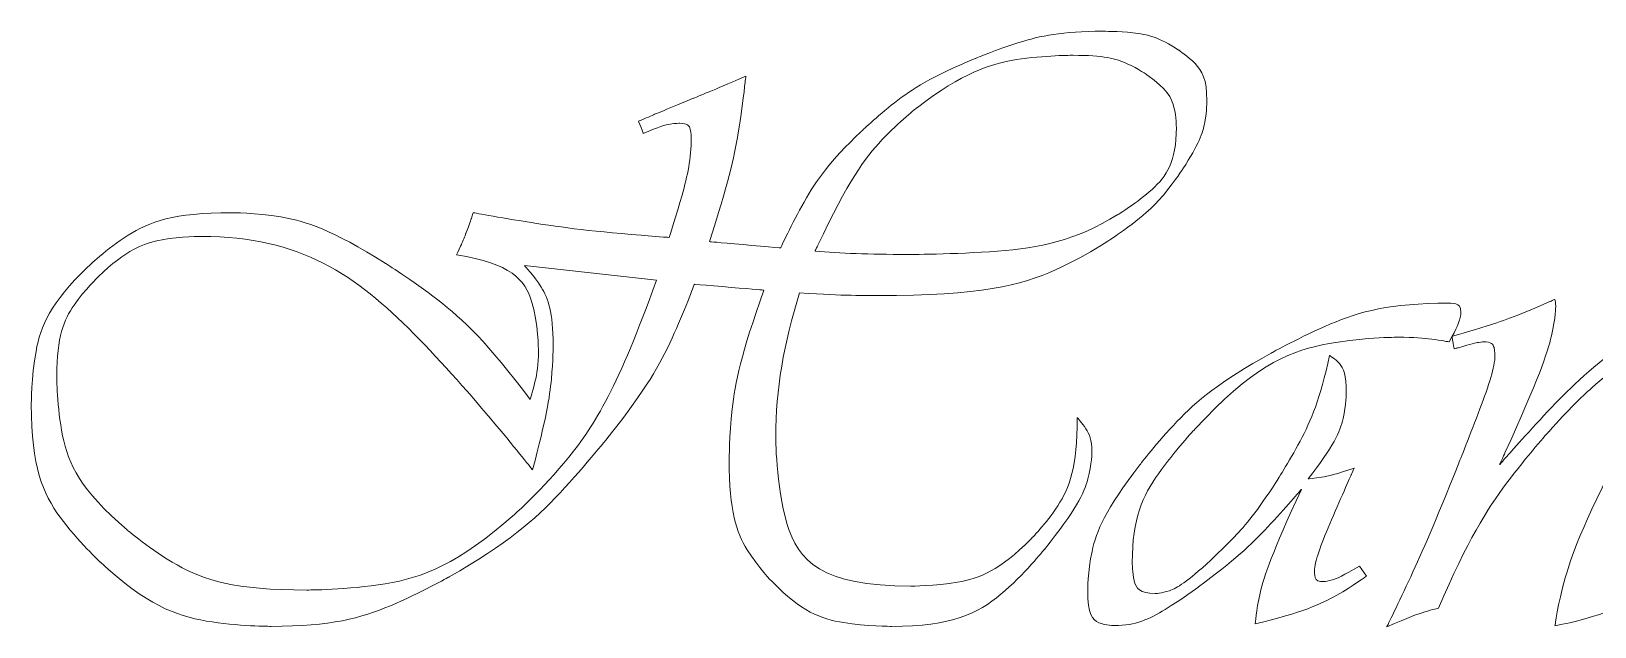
# Model space of a CAD drawing. Extents: x 787 to 1019, y 199 to 803.
# Drawn here: x 1004.307 to 1004.964, y 285.366 to 285.616 of the extents above; entities that cross this region are included whole.
import ezdxf

# ---------------------------------------------------------------- set-up
doc = ezdxf.new("R2010")
doc.units = 0
doc.header["$MEASUREMENT"] = 0
doc.layers.add('Dim', color=252, linetype='CONTINUOUS', lineweight=0)
doc.layers.add('UG-Khartosha', color=252, linetype='CONTINUOUS', lineweight=20)

# ---------------------------------------------------------------- blocks, each defined once
blk = doc.blocks.new('MAH')
at = {"layer": 'UG-Khartosha'}
for points, knots in [([(-278.05394, -81.69586), (-278.06099, -81.71806), (-278.06449, -81.73909), (-278.06449, -81.75901), (-278.06449, -81.75901), (-278.06449, -81.80317), (-278.04462, -81.82525), (-278.00495, -81.82525), (-278.00495, -81.82525), (-277.98333, -81.82525), (-277.96568, -81.81838), (-277.95205, -81.80457), (-277.95205, -81.80457), (-277.93841, -81.79082), (-277.93154, -81.77294), (-277.93154, -81.75097), (-277.93154, -81.75097), (-277.92723, -81.75581), (-277.92507, -81.7607), (-277.92507, -81.76583), (-277.92507, -81.76583), (-277.92507, -81.77725), (-277.93206, -81.79164), (-277.94605, -81.80906), (-277.94605, -81.80906), (-277.96417, -81.83172), (-277.98665, -81.84302), (-278.01351, -81.84302), (-278.01351, -81.84302), (-278.03577, -81.84302), (-278.0533, -81.8365), (-278.06595, -81.82345), (-278.06595, -81.82345), (-278.07865, -81.81046), (-278.085, -81.79251), (-278.085, -81.76962), (-278.085, -81.76962), (-278.085, -81.74812), (-278.07987, -81.72312), (-278.06967, -81.69469), (-278.06967, -81.69469), (-278.06967, -81.69469), (-278.10037, -81.69213), (-278.10037, -81.69213), (-278.10037, -81.69213), (-278.10935, -81.71649), (-278.1217, -81.73857), (-278.13743, -81.75837), (-278.13743, -81.75837), (-278.15904, -81.78564), (-278.1827, -81.80661), (-278.20851, -81.82117), (-278.20851, -81.82117), (-278.23426, -81.83574), (-278.26042, -81.84302), (-278.28692, -81.84302), (-278.28692, -81.84302), (-278.31669, -81.84302), (-278.3418, -81.83358), (-278.36219, -81.81477), (-278.36219, -81.81477), (-278.38253, -81.79595), (-278.39272, -81.77276), (-278.39272, -81.7452), (-278.39272, -81.7452), (-278.39272, -81.72062), (-278.38439, -81.7004), (-278.36779, -81.68444), (-278.36779, -81.68444), (-278.35118, -81.66854), (-278.33009, -81.66056), (-278.30452, -81.66056), (-278.30452, -81.66056), (-278.28296, -81.66056), (-278.26036, -81.66795), (-278.23664, -81.68281), (-278.23664, -81.68281), (-278.21293, -81.69767), (-278.19161, -81.71771), (-278.17274, -81.74299), (-278.17274, -81.74299), (-278.17035, -81.73501), (-278.16912, -81.72779), (-278.16912, -81.72132), (-278.16912, -81.72132), (-278.16912, -81.69709), (-278.18113, -81.68299), (-278.20518, -81.67914), (-278.20518, -81.67914), (-278.20326, -81.67506), (-278.20192, -81.67197), (-278.20122, -81.66994), (-278.20122, -81.66994), (-278.20122, -81.66994), (-278.19866, -81.66312), (-278.19866, -81.66312), (-278.19866, -81.66312), (-278.19854, -81.66277), (-278.19831, -81.66189), (-278.19784, -81.66056), (-278.19784, -81.66056), (-278.16971, -81.66568), (-278.1418, -81.66923), (-278.11401, -81.67127), (-278.11401, -81.67127), (-278.11401, -81.67127), (-278.11145, -81.67145), (-278.11145, -81.67145), (-278.11145, -81.67145), (-278.10498, -81.65141), (-278.10172, -81.63678), (-278.10172, -81.62741), (-278.10172, -81.62741), (-278.10172, -81.62321), (-278.1034, -81.62111), (-278.10684, -81.62111), (-278.10684, -81.62111), (-278.11057, -81.62111), (-278.11593, -81.62257), (-278.12292, -81.62554), (-278.12292, -81.62554), (-278.12292, -81.62554), (-278.12496, -81.62012), (-278.12496, -81.62012), (-278.12496, -81.62012), (-278.12129, -81.61861), (-278.11913, -81.61773), (-278.11844, -81.61738), (-278.11844, -81.61738), (-278.11844, -81.61738), (-278.10073, -81.61004), (-278.10073, -81.61004), (-278.10073, -81.61004), (-278.09402, -81.6073), (-278.08634, -81.60404), (-278.07765, -81.60031), (-278.07765, -81.60031), (-278.07765, -81.60031), (-278.07801, -81.60323), (-278.07801, -81.60323), (-278.07801, -81.60323), (-278.08028, -81.62484), (-278.08552, -81.6482), (-278.09374, -81.67331), (-278.09374, -81.67331), (-278.09374, -81.67331), (-278.06233, -81.67605), (-278.06233, -81.67605), (-278.06233, -81.67605), (-278.05243, -81.65479), (-278.0406, -81.63772), (-278.02697, -81.6249), (-278.02697, -81.6249), (-278.01275, -81.61133), (-277.99592, -81.60055), (-277.97652, -81.59251), (-277.97652, -81.59251), (-277.95712, -81.58453), (-277.93841, -81.58051), (-277.9203, -81.58051), (-277.9203, -81.58051), (-277.90631, -81.58051), (-277.89513, -81.58324), (-277.88686, -81.58878), (-277.88686, -81.58878), (-277.87852, -81.59431), (-277.87439, -81.60171), (-277.87439, -81.61103), (-277.87439, -81.61103), (-277.87439, -81.62041), (-277.87794, -81.63043), (-277.88499, -81.64121), (-277.88499, -81.64121), (-277.89204, -81.65193), (-277.90148, -81.66155), (-277.91331, -81.66994), (-277.91331, -81.66994), (-277.93871, -81.68805), (-277.97407, -81.69709), (-278.01945, -81.69709), (-278.01945, -81.69709), (-278.0314, -81.69709), (-278.04293, -81.69668), (-278.05394, -81.69586)], [0, 0, 0, 0, 0.021739, 0.021739, 0.021739, 0.032609, 0.043478, 0.043478, 0.043478, 0.054348, 0.065217, 0.065217, 0.065217, 0.076087, 0.086957, 0.086957, 0.086957, 0.097826, 0.108696, 0.108696, 0.108696, 0.119565, 0.130435, 0.130435, 0.130435, 0.141304, 0.152174, 0.152174, 0.152174, 0.163043, 0.173913, 0.173913, 0.173913, 0.184783, 0.195652, 0.195652, 0.195652, 0.206522, 0.217391, 0.217391, 0.217391, 0.228261, 0.23913, 0.23913, 0.23913, 0.25, 0.26087, 0.26087, 0.26087, 0.271739, 0.282609, 0.282609, 0.282609, 0.293478, 0.304348, 0.304348, 0.304348, 0.315217, 0.326087, 0.326087, 0.326087, 0.336957, 0.347826, 0.347826, 0.347826, 0.358696, 0.369565, 0.369565, 0.369565, 0.380435, 0.391304, 0.391304, 0.391304, 0.402174, 0.413043, 0.413043, 0.413043, 0.423913, 0.434783, 0.434783, 0.434783, 0.445652, 0.456522, 0.456522, 0.456522, 0.467391, 0.478261, 0.478261, 0.478261, 0.48913, 0.5, 0.5, 0.5, 0.51087, 0.521739, 0.521739, 0.521739, 0.532609, 0.543478, 0.543478, 0.543478, 0.554348, 0.565217, 0.565217, 0.565217, 0.576087, 0.586957, 0.586957, 0.586957, 0.597826, 0.608696, 0.608696, 0.608696, 0.619565, 0.630435, 0.630435, 0.630435, 0.641304, 0.652174, 0.652174, 0.652174, 0.663043, 0.673913, 0.673913, 0.673913, 0.684783, 0.695652, 0.695652, 0.695652, 0.706522, 0.717391, 0.717391, 0.717391, 0.728261, 0.73913, 0.73913, 0.73913, 0.75, 0.76087, 0.76087, 0.76087, 0.771739, 0.782609, 0.782609, 0.782609, 0.793478, 0.804348, 0.804348, 0.804348, 0.815217, 0.826087, 0.826087, 0.826087, 0.836957, 0.847826, 0.847826, 0.847826, 0.858696, 0.869565, 0.869565, 0.869565, 0.880435, 0.891304, 0.891304, 0.891304, 0.902174, 0.913043, 0.913043, 0.913043, 0.923913, 0.934783, 0.934783, 0.934783, 0.945652, 0.956522, 0.956522, 0.956522, 0.967391, 0.978261, 0.978261, 0.978261, 0.98913, 1, 1, 1, 1]), ([(-278.04713, -81.67745), (-278.03641, -81.67844), (-278.02301, -81.67896), (-278.00681, -81.67896), (-278.00681, -81.67896), (-277.9637, -81.67896), (-277.93265, -81.67308), (-277.9136, -81.66137), (-277.9136, -81.66137), (-277.89641, -81.65082), (-277.88785, -81.63801), (-277.88785, -81.62303), (-277.88785, -81.62303), (-277.88785, -81.6136), (-277.89204, -81.60591), (-277.90049, -81.59996), (-277.90049, -81.59996), (-277.90888, -81.59408), (-277.91989, -81.59111), (-277.93341, -81.59111), (-277.93341, -81.59111), (-277.95904, -81.59111), (-277.98193, -81.5988), (-278.00204, -81.61412), (-278.00204, -81.61412), (-278.018, -81.62642), (-278.03262, -81.64669), (-278.04591, -81.67489), (-278.04591, -81.67489), (-278.04591, -81.67489), (-278.04713, -81.67745), (-278.04713, -81.67745)], [0, 0, 0, 0, 0.125, 0.125, 0.125, 0.1875, 0.25, 0.25, 0.25, 0.3125, 0.375, 0.375, 0.375, 0.4375, 0.5, 0.5, 0.5, 0.5625, 0.625, 0.625, 0.625, 0.6875, 0.75, 0.75, 0.75, 0.8125, 0.875, 0.875, 0.875, 0.9375, 1, 1, 1, 1]), ([(-278.1171, -81.69038), (-278.1171, -81.69038), (-278.1753, -81.68391), (-278.1753, -81.68391), (-278.1753, -81.68391), (-278.16685, -81.69266), (-278.16265, -81.70436), (-278.16265, -81.71893), (-278.16265, -81.71893), (-278.16265, -81.7328), (-278.16568, -81.75115), (-278.17169, -81.77404), (-278.17169, -81.77404), (-278.22529, -81.70535), (-278.27393, -81.67098), (-278.31763, -81.67098), (-278.31763, -81.67098), (-278.33575, -81.67098), (-278.35089, -81.67693), (-278.36313, -81.68875), (-278.36313, -81.68875), (-278.37536, -81.70058), (-278.38148, -81.7152), (-278.38148, -81.73262), (-278.38148, -81.73262), (-278.38148, -81.76012), (-278.37117, -81.78278), (-278.35049, -81.80044), (-278.35049, -81.80044), (-278.32986, -81.81815), (-278.30341, -81.827), (-278.27119, -81.827), (-278.27119, -81.827), (-278.23525, -81.827), (-278.20478, -81.81587), (-278.17973, -81.79368), (-278.17973, -81.79368), (-278.15467, -81.77148), (-278.13382, -81.73705), (-278.1171, -81.69038)], [0, 0, 0, 0, 0.1, 0.1, 0.1, 0.15, 0.2, 0.2, 0.2, 0.25, 0.3, 0.3, 0.3, 0.35, 0.4, 0.4, 0.4, 0.45, 0.5, 0.5, 0.5, 0.55, 0.6, 0.6, 0.6, 0.65, 0.7, 0.7, 0.7, 0.75, 0.8, 0.8, 0.8, 0.85, 0.9, 0.9, 0.9, 0.95, 1, 1, 1, 1]), ([(-277.80716, -81.8164), (-277.80716, -81.8164), (-277.80407, -81.82083), (-277.80407, -81.82083), (-277.80407, -81.82083), (-277.81601, -81.8298), (-277.83232, -81.83685), (-277.85306, -81.84197), (-277.85306, -81.84197), (-277.85248, -81.8305), (-277.84572, -81.81069), (-277.83273, -81.78261), (-277.83273, -81.78261), (-277.84741, -81.79985), (-277.8625, -81.81424), (-277.87806, -81.8256), (-277.87806, -81.8256), (-277.89355, -81.83696), (-277.9059, -81.84267), (-277.91499, -81.84267), (-277.91499, -81.84267), (-277.92298, -81.84267), (-277.92694, -81.83761), (-277.92694, -81.82747), (-277.92694, -81.82747), (-277.92694, -81.81028), (-277.91924, -81.7917), (-277.90392, -81.77171), (-277.90392, -81.77171), (-277.88854, -81.75179), (-277.86926, -81.73536), (-277.84602, -81.72248), (-277.84602, -81.72248), (-277.81986, -81.7078), (-277.79381, -81.70046), (-277.76789, -81.70046), (-277.76789, -81.70046), (-277.76422, -81.70046), (-277.76241, -81.7018), (-277.76241, -81.70454), (-277.76241, -81.70454), (-277.76241, -81.70681), (-277.7641, -81.71118), (-277.76754, -81.71753), (-277.76754, -81.71753), (-277.77529, -81.71619), (-277.7828, -81.71549), (-277.79008, -81.71549), (-277.79008, -81.71549), (-277.82475, -81.71549), (-277.85464, -81.72901), (-277.87963, -81.75598), (-277.87963, -81.75598), (-277.8981, -81.77573), (-277.9073, -81.79537), (-277.9073, -81.81488), (-277.9073, -81.81488), (-277.9073, -81.82397), (-277.90392, -81.82852), (-277.89722, -81.82852), (-277.89722, -81.82852), (-277.89157, -81.82852), (-277.88336, -81.82362), (-277.87264, -81.81378), (-277.87264, -81.81378), (-277.86198, -81.80393), (-277.85242, -81.79251), (-277.84398, -81.77952), (-277.84398, -81.77952), (-277.83238, -81.76152), (-277.82452, -81.74288), (-277.82027, -81.72353), (-277.82027, -81.72353), (-277.81537, -81.72645), (-277.81292, -81.73192), (-277.81292, -81.7399), (-277.81292, -81.7399), (-277.81292, -81.75091), (-277.81851, -81.76361), (-277.8297, -81.77795), (-277.8297, -81.77795), (-277.82422, -81.77754), (-277.81747, -81.77591), (-277.80937, -81.77317), (-277.80937, -81.77317), (-277.80937, -81.77317), (-277.81071, -81.77608), (-277.81071, -81.77608), (-277.81071, -81.77608), (-277.82154, -81.80032), (-277.82696, -81.81454), (-277.82696, -81.81861), (-277.82696, -81.81861), (-277.82696, -81.82193), (-277.82545, -81.82345), (-277.82236, -81.82321), (-277.82236, -81.82321), (-277.81951, -81.82298), (-277.81444, -81.82071), (-277.80716, -81.8164)], [0, 0, 0, 0, 0.04, 0.04, 0.04, 0.06, 0.08, 0.08, 0.08, 0.1, 0.12, 0.12, 0.12, 0.14, 0.16, 0.16, 0.16, 0.18, 0.2, 0.2, 0.2, 0.22, 0.24, 0.24, 0.24, 0.26, 0.28, 0.28, 0.28, 0.3, 0.32, 0.32, 0.32, 0.34, 0.36, 0.36, 0.36, 0.38, 0.4, 0.4, 0.4, 0.42, 0.44, 0.44, 0.44, 0.46, 0.48, 0.48, 0.48, 0.5, 0.52, 0.52, 0.52, 0.54, 0.56, 0.56, 0.56, 0.58, 0.6, 0.6, 0.6, 0.62, 0.64, 0.64, 0.64, 0.66, 0.68, 0.68, 0.68, 0.7, 0.72, 0.72, 0.72, 0.74, 0.76, 0.76, 0.76, 0.78, 0.8, 0.8, 0.8, 0.82, 0.84, 0.84, 0.84, 0.86, 0.88, 0.88, 0.88, 0.9, 0.92, 0.92, 0.92, 0.94, 0.96, 0.96, 0.96, 0.98, 1, 1, 1, 1]), ([(-277.6752, -81.81774), (-277.6752, -81.81774), (-277.67246, -81.82234), (-277.67246, -81.82234), (-277.67246, -81.82234), (-277.68615, -81.83213), (-277.70229, -81.83894), (-277.72093, -81.84285), (-277.72093, -81.84285), (-277.71854, -81.82409), (-277.70753, -81.7956), (-277.68778, -81.75732), (-277.68778, -81.75732), (-277.68778, -81.75732), (-277.67671, -81.73617), (-277.67671, -81.73617), (-277.67671, -81.73617), (-277.67293, -81.72889), (-277.67106, -81.72423), (-277.67106, -81.72219), (-277.67106, -81.72219), (-277.67106, -81.71911), (-277.67228, -81.71759), (-277.67479, -81.71759), (-277.67479, -81.71759), (-277.67834, -81.71759), (-277.68505, -81.72155), (-277.69489, -81.72953), (-277.69489, -81.72953), (-277.70473, -81.73752), (-277.71435, -81.74672), (-277.72367, -81.75715), (-277.72367, -81.75715), (-277.74301, -81.77876), (-277.75921, -81.80475), (-277.77232, -81.83498), (-277.77232, -81.83498), (-277.77767, -81.83626), (-277.78525, -81.83894), (-277.79504, -81.8432), (-277.79504, -81.8432), (-277.78455, -81.82176), (-277.774, -81.79776), (-277.76334, -81.77107), (-277.76334, -81.77107), (-277.75268, -81.74439), (-277.74738, -81.72855), (-277.74738, -81.72365), (-277.74738, -81.72365), (-277.74738, -81.71957), (-277.74901, -81.71753), (-277.75233, -81.71753), (-277.75233, -81.71753), (-277.75402, -81.71753), (-277.75775, -81.71841), (-277.76346, -81.72009), (-277.76346, -81.72009), (-277.76393, -81.72021), (-277.76451, -81.72039), (-277.76533, -81.72062), (-277.76533, -81.72062), (-277.76533, -81.72062), (-277.76637, -81.71514), (-277.76637, -81.71514), (-277.76637, -81.71514), (-277.75041, -81.7106), (-277.73602, -81.70547), (-277.72314, -81.69976), (-277.72314, -81.69976), (-277.72314, -81.69976), (-277.72093, -81.69877), (-277.72093, -81.69877), (-277.72093, -81.69877), (-277.7207, -81.70023), (-277.72058, -81.70128), (-277.72058, -81.70186), (-277.72058, -81.70186), (-277.72058, -81.71194), (-277.72804, -81.73355), (-277.74295, -81.76653), (-277.74295, -81.76653), (-277.74295, -81.76653), (-277.74534, -81.77166), (-277.74534, -81.77166), (-277.74534, -81.77166), (-277.74534, -81.77166), (-277.74243, -81.76839), (-277.74243, -81.76839), (-277.74243, -81.76839), (-277.72379, -81.74713), (-277.7066, -81.73041), (-277.69081, -81.71817), (-277.69081, -81.71817), (-277.67502, -81.70594), (-277.66273, -81.69982), (-277.65387, -81.69982), (-277.65387, -81.69982), (-277.64828, -81.69982), (-277.64548, -81.70268), (-277.64548, -81.70833), (-277.64548, -81.70833), (-277.64548, -81.71427), (-277.65294, -81.73175), (-277.66786, -81.76076), (-277.66786, -81.76076), (-277.68574, -81.79537), (-277.69466, -81.81482), (-277.69466, -81.81913), (-277.69466, -81.81913), (-277.69466, -81.82246), (-277.69314, -81.82409), (-277.69005, -81.82409), (-277.69005, -81.82409), (-277.68662, -81.82409), (-277.68196, -81.82222), (-277.67607, -81.81844), (-277.67607, -81.81844), (-277.67607, -81.81844), (-277.6752, -81.81774), (-277.6752, -81.81774)], [0, 0, 0, 0, 0.033333, 0.033333, 0.033333, 0.05, 0.066667, 0.066667, 0.066667, 0.083333, 0.1, 0.1, 0.1, 0.116667, 0.133333, 0.133333, 0.133333, 0.15, 0.166667, 0.166667, 0.166667, 0.183333, 0.2, 0.2, 0.2, 0.216667, 0.233333, 0.233333, 0.233333, 0.25, 0.266667, 0.266667, 0.266667, 0.283333, 0.3, 0.3, 0.3, 0.316667, 0.333333, 0.333333, 0.333333, 0.35, 0.366667, 0.366667, 0.366667, 0.383333, 0.4, 0.4, 0.4, 0.416667, 0.433333, 0.433333, 0.433333, 0.45, 0.466667, 0.466667, 0.466667, 0.483333, 0.5, 0.5, 0.5, 0.516667, 0.533333, 0.533333, 0.533333, 0.55, 0.566667, 0.566667, 0.566667, 0.583333, 0.6, 0.6, 0.6, 0.616667, 0.633333, 0.633333, 0.633333, 0.65, 0.666667, 0.666667, 0.666667, 0.683333, 0.7, 0.7, 0.7, 0.716667, 0.733333, 0.733333, 0.733333, 0.75, 0.766667, 0.766667, 0.766667, 0.783333, 0.8, 0.8, 0.8, 0.816667, 0.833333, 0.833333, 0.833333, 0.85, 0.866667, 0.866667, 0.866667, 0.883333, 0.9, 0.9, 0.9, 0.916667, 0.933333, 0.933333, 0.933333, 0.95, 0.966667, 0.966667, 0.966667, 0.983333, 1, 1, 1, 1])]:
    blk.add_open_spline(points, degree=3, knots=knots, dxfattribs=at)

msp = doc.modelspace()

# ---------------------------------------------------------------- block references
at = {"layer": 'Dim', "linetype": 'Continuous', "xscale": 0.9528571428571694, "yscale": 0.9528571428571694, "zscale": 0.9528571428571694}
msp.add_blockref('MAH', (1269.57522, 363.35062), dxfattribs=at)

doc.saveas('drawing.dxf')
